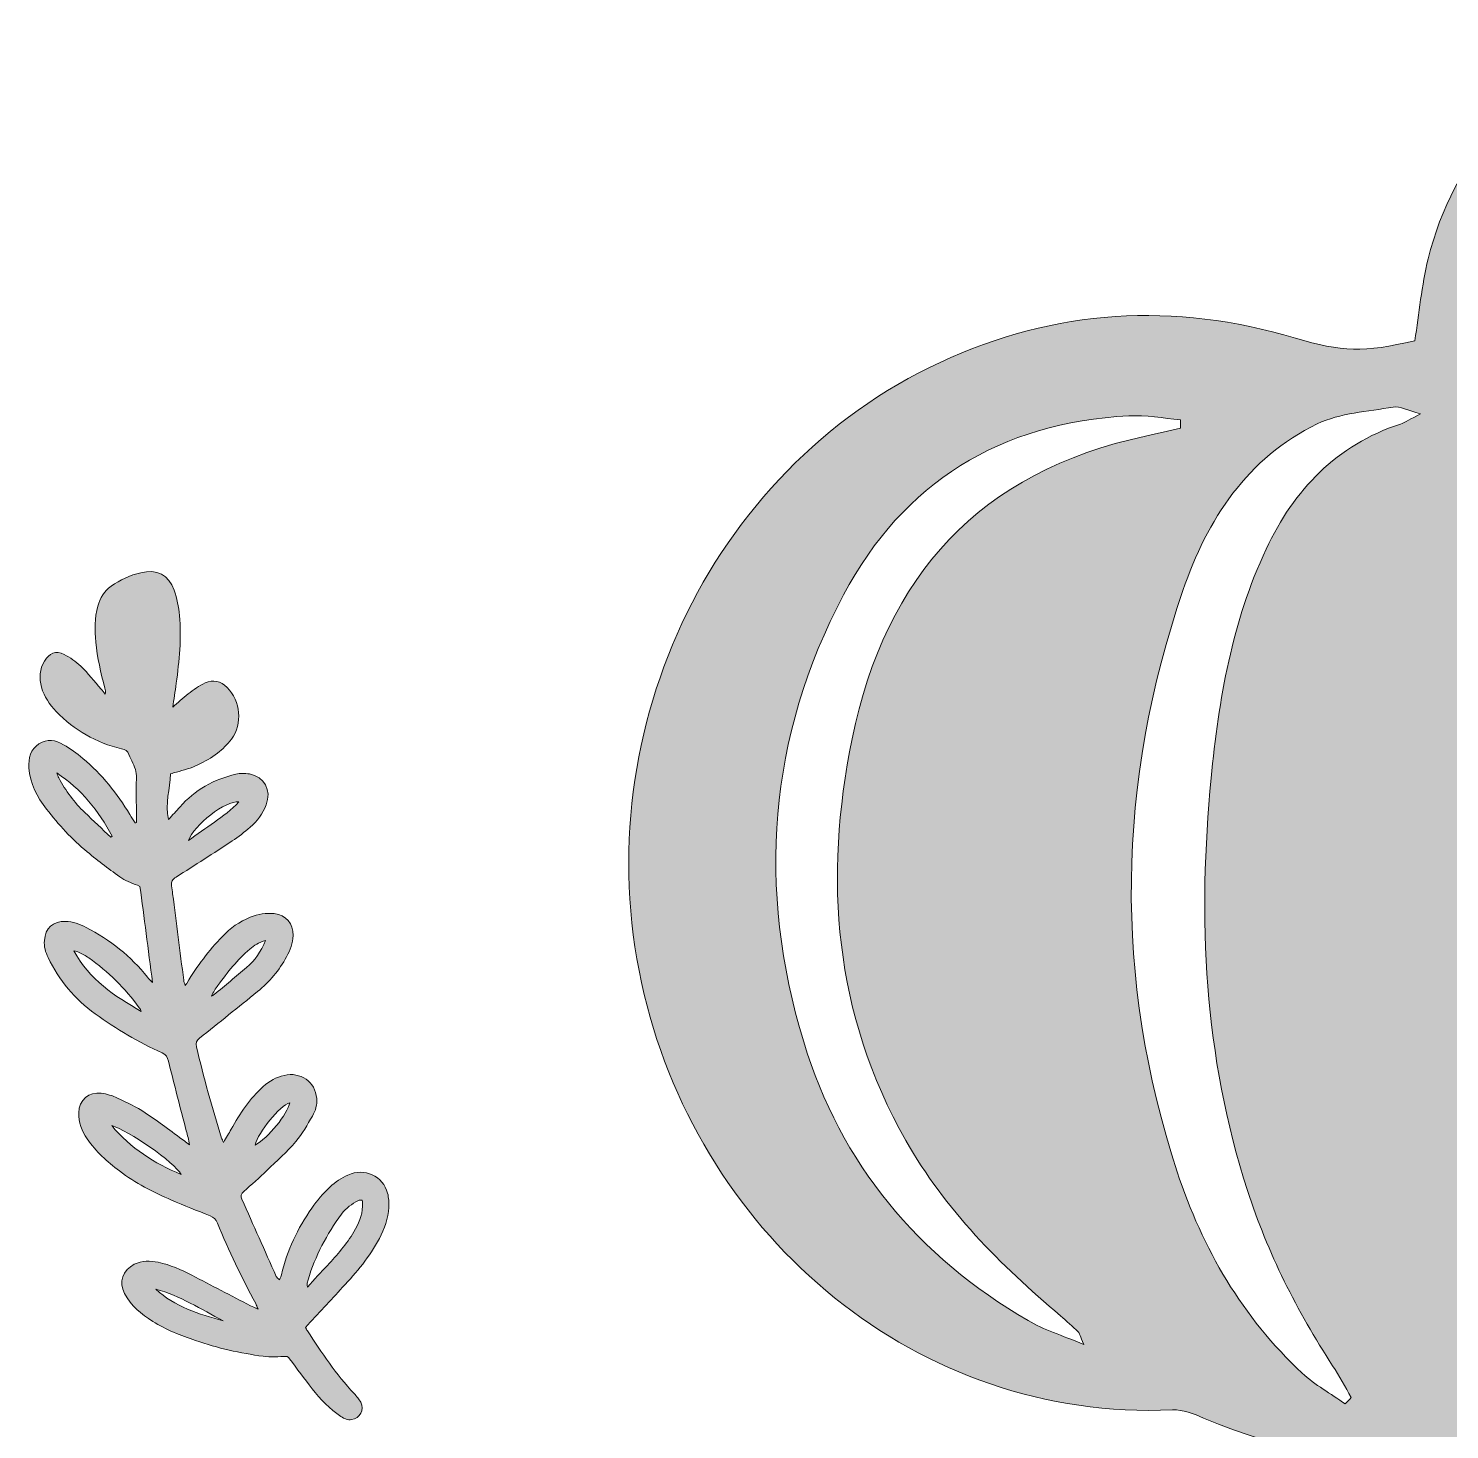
# Model space of a CAD drawing. Header units: inches. Extents: x 187 to 893, y -939 to -140.
# Drawn here: x 257.1 to 543.8, y -423.1 to -140.4 of the extents above; entities that cross this region are included whole.
import ezdxf

# ---------------------------------------------------------------- set-up
doc = ezdxf.new("R2010")
doc.units = ezdxf.units.IN
doc.header["$MEASUREMENT"] = 0
doc.layers.add('Layer 1', color=7, linetype='Continuous')

# ---------------------------------------------------------------- blocks, each defined once
blk = doc.blocks.new('block 6')
at = {"layer": 'Layer 1', "true_color": 0xffffff}
h = blk.add_hatch(color=7, dxfattribs=at)
h.dxf.hatch_style = 2
edge = h.paths.add_edge_path()
edge.add_spline(control_points=[(536.79, -203.41), (537.66, -197.9), (538.15, -192.3), (539.47, -186.91), (544.59, -166.1), (558.4, -152.37), (576.59, -142.42), (580.27, -140.41), (583.22, -141.59), (584.77, -145.52), (586.89, -150.86), (588.85, -156.28), (590.69, -161.73), (592.17, -166.1), (590.86, -168.63), (586.32, -170.27), (578.47, -173.11), (571.12, -176.75), (565.27, -182.9), (559.67, -188.79), (556.12, -195.7), (554.37, -203.94), (562.56, -204.87), (569.75, -206.33), (577.82, -204.03), (625.55, -190.41), (675.19, -214.05), (697.93, -260.54), (723.31, -312.42), (705.32, -376.28), (656.84, -406.07), (638.69, -417.23), (618.86, -421.88), (597.61, -420.76), (595.35, -420.64), (592.9, -421.07), (590.79, -421.89), (558.41, -434.38), (526.23, -434.08), (494.17, -420.75), (492.18, -419.92), (489.96, -419), (487.88, -419.09), (436.36, -421.38), (393.09, -384.38), (381.3, -335.31), (368.97, -283.98), (394.02, -229.62), (441.02, -207.77), (464.2, -197), (488.19, -195.55), (512.68, -202.88), (522.12, -205.7), (526.41, -205.83), (536.79, -203.41)], knot_values=[0, 0, 0, 0, 1, 1, 1, 2, 2, 2, 3, 3, 3, 4, 4, 4, 5, 5, 5, 6, 6, 6, 7, 7, 7, 8, 8, 8, 9, 9, 9, 10, 10, 10, 11, 11, 11, 12, 12, 12, 13, 13, 13, 14, 14, 14, 15, 15, 15, 16, 16, 16, 17, 17, 17, 18, 18, 18, 18], degree=3, periodic=1)
edge = h.paths.add_edge_path()
edge.add_spline(control_points=[(563.58, -416.65), (563.91, -417.04), (564.24, -417.44), (564.57, -417.83), (567.02, -416.26), (569.69, -414.97), (571.86, -413.09), (585.78, -401.01), (594.17, -385.4), (599.81, -368.18), (609.31, -339.16), (609.6, -309.56), (604.68, -279.76), (602.16, -264.51), (597.8, -249.82), (588.99, -236.86), (582.77, -227.72), (574.93, -220.5), (563.94, -217.56), (559.61, -216.41), (555.17, -215.83), (549.84, -218.51), (552.68, -219.69), (554.5, -220.47), (556.34, -221.21), (571.47, -227.27), (579.35, -239.54), (584.35, -254.15), (591.03, -273.65), (592.72, -293.91), (593.05, -314.35), (593.62, -349.59), (586.21, -382.63), (566.15, -412.19), (565.18, -413.61), (564.43, -415.16), (563.58, -416.65)], knot_values=[0, 0, 0, 0, 1, 1, 1, 2, 2, 2, 3, 3, 3, 4, 4, 4, 5, 5, 5, 6, 6, 6, 7, 7, 7, 8, 8, 8, 9, 9, 9, 10, 10, 10, 11, 11, 11, 12, 12, 12, 12], degree=3, periodic=1)
edge = h.paths.add_edge_path()
edge.add_spline(control_points=[(522.72, -417.9), (523.14, -417.46), (523.55, -417.02), (523.97, -416.58), (522.71, -414.45), (521.54, -412.27), (520.2, -410.19), (513.02, -399.12), (507.09, -387.46), (503.02, -374.87), (494.21, -347.69), (492.97, -319.85), (495.69, -291.67), (497.22, -275.75), (499.9, -260.07), (506.79, -245.43), (512.44, -233.44), (520.96, -224.48), (533.86, -220.22), (534.89, -219.88), (535.82, -219.24), (537.94, -218.16), (535.32, -217.48), (533.78, -216.58), (532.43, -216.81), (527.26, -217.68), (521.71, -217.99), (517.11, -220.19), (502.94, -227.01), (494.9, -239.51), (490.01, -253.77), (476.68, -292.67), (475.94, -331.9), (488.85, -371.1), (493.95, -386.58), (501.98, -400.46), (514.06, -411.67), (516.65, -414.07), (519.82, -415.84), (522.72, -417.9)], knot_values=[0, 0, 0, 0, 1, 1, 1, 2, 2, 2, 3, 3, 3, 4, 4, 4, 5, 5, 5, 6, 6, 6, 7, 7, 7, 8, 8, 8, 9, 9, 9, 10, 10, 10, 11, 11, 11, 12, 12, 12, 13, 13, 13, 13], degree=3, periodic=1)
edge = h.paths.add_edge_path()
edge.add_spline(control_points=[(598.26, -219.81), (598.26, -220.24), (598.25, -220.67), (598.24, -221.1), (599.94, -221.49), (601.62, -221.94), (603.32, -222.28), (627.32, -227.19), (646.95, -238.57), (657.02, -261.81), (669.93, -291.58), (671.35, -322.06), (659.35, -352.65), (651.8, -371.91), (638.34, -386.6), (622.81, -399.68), (621.12, -401.11), (619.58, -402.72), (617.98, -404.24), (618.23, -404.64), (618.48, -405.04), (618.73, -405.44), (621.66, -404.24), (624.74, -403.31), (627.5, -401.81), (644.14, -392.76), (657.36, -379.98), (666.14, -363.28), (684.89, -327.63), (683.91, -291.37), (666.59, -255.69), (656.56, -235.04), (639.08, -223), (616.3, -219.18), (610.29, -218.17), (604.16, -217.8), (598.26, -219.81)], knot_values=[0, 0, 0, 0, 1, 1, 1, 2, 2, 2, 3, 3, 3, 4, 4, 4, 5, 5, 5, 6, 6, 6, 7, 7, 7, 8, 8, 8, 9, 9, 9, 10, 10, 10, 11, 11, 11, 12, 12, 12, 12], degree=3, periodic=1)
edge = h.paths.add_edge_path()
edge.add_spline(control_points=[(489.53, -221.03), (489.52, -220.47), (489.51, -219.91), (489.5, -219.35), (486.02, -219.06), (482.53, -218.39), (479.07, -218.57), (453.21, -219.88), (433.56, -231.97), (421.53, -254.67), (406.31, -283.37), (404.06, -313.88), (413.48, -344.86), (420.96, -369.48), (436.52, -388.14), (458.76, -401.09), (461.92, -402.94), (465.53, -404.03), (469.99, -405.92), (469.22, -404.13), (469.15, -403.64), (468.87, -403.37), (467.71, -402.25), (466.51, -401.15), (465.27, -400.1), (453.16, -389.83), (441.99, -378.73), (434.09, -364.76), (419.63, -339.19), (417.47, -311.99), (423.26, -283.7), (430, -250.73), (449.06, -229.78), (482.43, -222.68), (484.81, -222.17), (487.16, -221.58), (489.53, -221.03)], knot_values=[0, 0, 0, 0, 1, 1, 1, 2, 2, 2, 3, 3, 3, 4, 4, 4, 5, 5, 5, 6, 6, 6, 7, 7, 7, 8, 8, 8, 9, 9, 9, 10, 10, 10, 11, 11, 11, 12, 12, 12, 12], degree=3, periodic=1)
at = {"layer": 'Layer 1', "lineweight": 0}
for points, knots in [([(536.79, -203.41), (537.66, -197.9), (538.15, -192.3), (539.47, -186.91), (544.59, -166.1), (558.4, -152.37), (576.59, -142.42), (580.27, -140.41), (583.22, -141.59), (584.77, -145.52), (586.89, -150.86), (588.85, -156.28), (590.69, -161.73), (592.17, -166.1), (590.86, -168.63), (586.32, -170.27), (578.47, -173.11), (571.12, -176.75), (565.27, -182.9), (559.67, -188.79), (556.12, -195.7), (554.37, -203.94), (562.56, -204.87), (569.75, -206.33), (577.82, -204.03), (625.55, -190.41), (675.19, -214.05), (697.93, -260.54), (723.31, -312.42), (705.32, -376.28), (656.84, -406.07), (638.69, -417.23), (618.86, -421.88), (597.61, -420.76), (595.35, -420.64), (592.9, -421.07), (590.79, -421.89), (558.41, -434.38), (526.23, -434.08), (494.17, -420.75), (492.18, -419.92), (489.96, -419), (487.88, -419.09), (436.36, -421.38), (393.09, -384.38), (381.3, -335.31), (368.97, -283.98), (394.02, -229.62), (441.02, -207.77), (464.2, -197), (488.19, -195.55), (512.68, -202.88), (522.12, -205.7), (526.41, -205.83), (536.79, -203.41)], [0, 0, 0, 0, 1, 1, 1, 2, 2, 2, 3, 3, 3, 4, 4, 4, 5, 5, 5, 6, 6, 6, 7, 7, 7, 8, 8, 8, 9, 9, 9, 10, 10, 10, 11, 11, 11, 12, 12, 12, 13, 13, 13, 14, 14, 14, 15, 15, 15, 16, 16, 16, 17, 17, 17, 18, 18, 18, 18]), ([(522.72, -417.9), (523.14, -417.46), (523.55, -417.02), (523.97, -416.58), (522.71, -414.45), (521.54, -412.27), (520.2, -410.19), (513.02, -399.12), (507.09, -387.46), (503.02, -374.87), (494.21, -347.69), (492.97, -319.85), (495.69, -291.67), (497.22, -275.75), (499.9, -260.07), (506.79, -245.43), (512.44, -233.44), (520.96, -224.48), (533.86, -220.22), (534.89, -219.88), (535.82, -219.24), (537.94, -218.16), (535.32, -217.48), (533.78, -216.58), (532.43, -216.81), (527.26, -217.68), (521.71, -217.99), (517.11, -220.19), (502.94, -227.01), (494.9, -239.51), (490.01, -253.77), (476.68, -292.67), (475.94, -331.9), (488.85, -371.1), (493.95, -386.58), (501.98, -400.46), (514.06, -411.67), (516.65, -414.07), (519.82, -415.84), (522.72, -417.9)], [0, 0, 0, 0, 1, 1, 1, 2, 2, 2, 3, 3, 3, 4, 4, 4, 5, 5, 5, 6, 6, 6, 7, 7, 7, 8, 8, 8, 9, 9, 9, 10, 10, 10, 11, 11, 11, 12, 12, 12, 13, 13, 13, 13]), ([(489.53, -221.03), (489.52, -220.47), (489.51, -219.91), (489.5, -219.35), (486.02, -219.06), (482.53, -218.39), (479.07, -218.57), (453.21, -219.88), (433.56, -231.97), (421.53, -254.67), (406.31, -283.37), (404.06, -313.88), (413.48, -344.86), (420.96, -369.48), (436.52, -388.14), (458.76, -401.09), (461.92, -402.94), (465.53, -404.03), (469.99, -405.92), (469.22, -404.13), (469.15, -403.64), (468.87, -403.37), (467.71, -402.25), (466.51, -401.15), (465.27, -400.1), (453.16, -389.83), (441.99, -378.73), (434.09, -364.76), (419.63, -339.19), (417.47, -311.99), (423.26, -283.7), (430, -250.73), (449.06, -229.78), (482.43, -222.68), (484.81, -222.17), (487.16, -221.58), (489.53, -221.03)], [0, 0, 0, 0, 1, 1, 1, 2, 2, 2, 3, 3, 3, 4, 4, 4, 5, 5, 5, 6, 6, 6, 7, 7, 7, 8, 8, 8, 9, 9, 9, 10, 10, 10, 11, 11, 11, 12, 12, 12, 12])]:
    blk.add_open_spline(points, degree=3, knots=knots, dxfattribs=at)
blk = doc.blocks.new('block 7')
at = {"layer": 'Layer 1', "true_color": 0xffffff}
h = blk.add_hatch(color=7, dxfattribs=at)
h.dxf.hatch_style = 2
edge = h.paths.add_edge_path()
edge.add_spline(control_points=[(289.28, -274.66), (290.37, -273.85), (291.49, -273.02), (292.72, -272.45), (294.32, -271.71), (295.85, -272.06), (297.13, -273.34), (299.87, -276.1), (300.32, -280.67), (298.01, -283.8), (297.23, -284.86), (296.24, -285.8), (295.2, -286.61), (292.75, -288.51), (289.92, -289.7), (286.91, -290.44), (286.52, -290.54), (286.14, -290.67), (285.74, -290.78), (285.64, -293.84), (284.58, -296.76), (285.32, -299.98), (286.15, -299.09), (286.91, -298.31), (287.61, -297.49), (290.63, -294), (294.47, -291.9), (298.91, -290.86), (299.78, -290.65), (300.75, -290.65), (301.64, -290.8), (304.68, -291.32), (306.15, -294.13), (305.03, -297.03), (304.33, -298.83), (303.23, -300.33), (301.78, -301.56), (300.63, -302.54), (299.45, -303.5), (298.19, -304.33), (294.44, -306.8), (290.66, -309.21), (286.86, -311.6), (286.14, -312.05), (285.78, -312.52), (285.94, -313.37), (286.05, -313.91), (286.09, -314.46), (286.16, -315), (286.91, -320.81), (287.65, -326.63), (288.4, -332.44), (288.43, -332.72), (288.57, -332.99), (288.71, -333.45), (288.9, -333.18), (288.99, -333.08), (289.06, -332.96), (291.06, -329.55), (293.5, -326.46), (296.19, -323.58), (297.78, -321.89), (299.65, -320.58), (301.82, -319.73), (303.37, -319.12), (304.98, -318.78), (306.66, -318.98), (309.02, -319.27), (310.52, -321.01), (310.47, -323.4), (310.43, -324.95), (309.89, -326.35), (309.16, -327.69), (307.67, -330.42), (305.7, -332.76), (303.28, -334.71), (299.4, -337.85), (295.52, -340.99), (291.61, -344.1), (290.99, -344.6), (290.82, -345.05), (291, -345.85), (292.38, -352.07), (294.15, -358.18), (296.03, -364.25), (296.11, -364.49), (296.24, -364.72), (296.44, -365.15), (297.02, -364.14), (297.49, -363.32), (297.95, -362.49), (299.71, -359.31), (301.73, -356.32), (304.45, -353.86), (305.67, -352.76), (307.06, -352), (308.64, -351.62), (311.94, -350.82), (314.98, -352.95), (315.23, -356.25), (315.33, -357.51), (315.01, -358.74), (314.38, -359.81), (313.34, -361.58), (312.34, -363.42), (311.01, -364.97), (309.22, -367.04), (307.16, -368.88), (305.18, -370.78), (303.66, -372.24), (302.09, -373.65), (300.51, -375.04), (299.98, -375.51), (299.85, -375.96), (300.13, -376.61), (302.45, -381.79), (304.74, -386.98), (307.06, -392.16), (307.17, -392.41), (307.45, -392.57), (307.73, -392.86), (307.91, -392.41), (308.05, -392.12), (308.12, -391.82), (309.26, -386.93), (311.4, -382.49), (314.23, -378.39), (315.29, -376.86), (316.54, -375.41), (317.9, -374.14), (318.95, -373.15), (320.23, -372.33), (321.54, -371.72), (324.85, -370.18), (328.62, -371.95), (329.53, -375.4), (329.77, -376.31), (329.81, -377.31), (329.77, -378.25), (329.67, -380.49), (328.91, -382.54), (327.88, -384.51), (325.94, -388.2), (323.28, -391.34), (320.46, -394.36), (317.96, -397.04), (315.48, -399.73), (312.95, -402.45), (313.08, -402.69), (313.2, -402.93), (313.35, -403.16), (316.22, -407.58), (319.17, -411.94), (322.78, -415.82), (323.27, -416.35), (323.75, -416.93), (324.1, -417.56), (324.93, -419.06), (323.98, -420.82), (322.28, -421.07), (321.46, -421.18), (320.79, -420.88), (320.11, -420.43), (317.84, -418.89), (315.95, -416.98), (314.3, -414.82), (312.77, -412.82), (311.27, -410.8), (309.74, -408.8), (309.55, -408.55), (309.31, -408.34), (309.3, -408.32), (307.51, -408.32), (305.93, -408.5), (304.42, -408.29), (299.79, -407.64), (295.23, -406.63), (290.79, -405.12), (287.8, -404.09), (284.85, -402.95), (282.16, -401.25), (279.86, -399.8), (277.76, -398.09), (276.46, -395.62), (275.25, -393.31), (276.09, -390.87), (278.43, -389.72), (279.99, -388.96), (281.62, -388.99), (283.26, -389.33), (285.66, -389.83), (287.88, -390.82), (290.04, -391.94), (293.98, -393.98), (297.92, -396.04), (301.86, -398.08), (302.28, -398.3), (302.72, -398.48), (303.4, -398.8), (303.16, -398.22), (303.07, -397.93), (302.93, -397.66), (300.1, -392.36), (297.43, -386.99), (295.2, -381.41), (294.91, -380.68), (294.44, -380.23), (293.7, -379.94), (291.1, -378.92), (288.51, -377.87), (285.94, -376.77), (282.23, -375.18), (278.65, -373.33), (275.41, -370.9), (272.94, -369.04), (270.69, -366.96), (268.92, -364.41), (267.83, -362.83), (267.14, -361.11), (267.2, -359.15), (267.28, -356.62), (269.28, -354.84), (271.77, -355.22), (272.89, -355.38), (274.03, -355.7), (275.05, -356.18), (276.95, -357.07), (278.87, -357.99), (280.61, -359.15), (283.32, -360.94), (285.9, -362.93), (288.53, -364.84), (288.87, -365.09), (289.2, -365.35), (289.54, -365.61), (289.42, -364.57), (289.14, -363.71), (288.91, -362.83), (287.7, -358.14), (286.5, -353.43), (285.3, -348.73), (285.11, -348), (284.86, -347.43), (284.06, -347.09), (279.25, -345), (274.81, -342.24), (270.56, -339.2), (266.42, -336.24), (263.25, -332.43), (261.03, -327.84), (260.5, -326.75), (260.19, -325.62), (260.28, -324.39), (260.44, -321.93), (262.05, -320.47), (264.53, -320.55), (266.04, -320.6), (267.4, -321.1), (268.71, -321.78), (273.55, -324.27), (277.71, -327.57), (281.11, -331.83), (281.35, -332.13), (281.63, -332.39), (282.12, -332.9), (281.22, -326.11), (280.38, -319.68), (279.56, -313.48), (278.22, -312.9), (276.95, -312.57), (275.93, -311.86), (273.53, -310.19), (271.2, -308.39), (268.93, -306.54), (265.84, -304), (263.15, -301.05), (260.71, -297.89), (258.8, -295.42), (257.34, -292.75), (257.17, -289.55), (257.06, -287.62), (257.46, -285.86), (259.19, -284.73), (260.84, -283.66), (262.56, -283.97), (264.14, -284.9), (265.51, -285.71), (266.84, -286.63), (268.05, -287.66), (271.84, -290.91), (274.99, -294.7), (277.52, -299.01), (277.86, -299.59), (278.25, -300.13), (278.62, -300.69), (278.71, -300.66), (278.8, -300.64), (278.89, -300.62), (278.89, -300.14), (278.89, -299.66), (278.89, -299.18), (278.85, -297.39), (278.79, -295.6), (278.78, -293.82), (278.76, -292.65), (279, -291.43), (278.76, -290.32), (278.51, -289.13), (277.78, -288.06), (277.34, -286.9), (277.06, -286.17), (276.6, -285.9), (275.85, -285.72), (270.73, -284.51), (266.31, -282.01), (262.66, -278.21), (261.32, -276.81), (260.24, -275.22), (259.71, -273.32), (259.19, -271.47), (259.31, -269.69), (260.31, -268.02), (261.27, -266.41), (262.59, -265.88), (264.27, -266.71), (265.48, -267.31), (266.65, -268.11), (267.61, -269.05), (269.08, -270.49), (270.36, -272.12), (271.71, -273.67), (272, -274.01), (272.28, -274.36), (272.56, -274.7), (272.67, -274.23), (272.6, -273.85), (272.5, -273.48), (271.67, -270.43), (270.95, -267.35), (270.65, -264.19), (270.42, -261.77), (270.39, -259.34), (271.07, -256.97), (271.54, -255.34), (272.31, -253.88), (273.74, -252.92), (275.58, -251.69), (277.54, -250.7), (279.71, -250.2), (283, -249.44), (285.33, -250.57), (286.47, -253.75), (287.05, -255.37), (287.38, -257.11), (287.54, -258.83), (287.97, -263.41), (287.49, -267.98), (286.89, -272.52), (286.67, -274.19), (286.4, -275.86), (286.19, -277.31), (287.19, -276.44), (288.18, -275.48), (289.28, -274.66)], knot_values=[0, 0, 0, 0, 1, 1, 1, 2, 2, 2, 3, 3, 3, 4, 4, 4, 5, 5, 5, 6, 6, 6, 7, 7, 7, 8, 8, 8, 9, 9, 9, 10, 10, 10, 11, 11, 11, 12, 12, 12, 13, 13, 13, 14, 14, 14, 15, 15, 15, 16, 16, 16, 17, 17, 17, 18, 18, 18, 19, 19, 19, 20, 20, 20, 21, 21, 21, 22, 22, 22, 23, 23, 23, 24, 24, 24, 25, 25, 25, 26, 26, 26, 27, 27, 27, 28, 28, 28, 29, 29, 29, 30, 30, 30, 31, 31, 31, 32, 32, 32, 33, 33, 33, 34, 34, 34, 35, 35, 35, 36, 36, 36, 37, 37, 37, 38, 38, 38, 39, 39, 39, 40, 40, 40, 41, 41, 41, 42, 42, 42, 43, 43, 43, 44, 44, 44, 45, 45, 45, 46, 46, 46, 47, 47, 47, 48, 48, 48, 49, 49, 49, 50, 50, 50, 51, 51, 51, 52, 52, 52, 53, 53, 53, 54, 54, 54, 55, 55, 55, 56, 56, 56, 57, 57, 57, 58, 58, 58, 59, 59, 59, 60, 60, 60, 61, 61, 61, 62, 62, 62, 63, 63, 63, 64, 64, 64, 65, 65, 65, 66, 66, 66, 67, 67, 67, 68, 68, 68, 69, 69, 69, 70, 70, 70, 71, 71, 71, 72, 72, 72, 73, 73, 73, 74, 74, 74, 75, 75, 75, 76, 76, 76, 77, 77, 77, 78, 78, 78, 79, 79, 79, 80, 80, 80, 81, 81, 81, 82, 82, 82, 83, 83, 83, 84, 84, 84, 85, 85, 85, 86, 86, 86, 87, 87, 87, 88, 88, 88, 89, 89, 89, 90, 90, 90, 91, 91, 91, 92, 92, 92, 93, 93, 93, 94, 94, 94, 95, 95, 95, 96, 96, 96, 97, 97, 97, 98, 98, 98, 99, 99, 99, 100, 100, 100, 101, 101, 101, 102, 102, 102, 103, 103, 103, 104, 104, 104, 105, 105, 105, 106, 106, 106, 107, 107, 107, 108, 108, 108, 109, 109, 109, 110, 110, 110, 111, 111, 111, 112, 112, 112, 113, 113, 113, 114, 114, 114, 115, 115, 115, 116, 116, 116, 117, 117, 117, 118, 118, 118, 119, 119, 119, 120, 120, 120, 121, 121, 121, 121], degree=3, periodic=1)
edge = h.paths.add_edge_path()
edge.add_spline(control_points=[(317.38, -389.95), (319.34, -387.83), (321.27, -385.68), (322.71, -383.16), (323.63, -381.56), (324.42, -379.91), (324.49, -378.02), (324.5, -377.63), (324.45, -377.24), (324.42, -376.78), (324.05, -376.8), (323.8, -376.75), (323.63, -376.85), (322.33, -377.56), (321.11, -378.37), (320.22, -379.58), (317.26, -383.64), (314.93, -388.03), (313.49, -392.86), (313.4, -393.17), (313.34, -393.49), (313.28, -393.8), (313.26, -393.88), (313.3, -393.97), (313.34, -394.33), (314.79, -392.76), (316.08, -391.35), (317.38, -389.95)], knot_values=[0, 0, 0, 0, 1, 1, 1, 2, 2, 2, 3, 3, 3, 4, 4, 4, 5, 5, 5, 6, 6, 6, 7, 7, 7, 8, 8, 8, 9, 9, 9, 9], degree=3, periodic=1)
edge = h.paths.add_edge_path()
edge.add_spline(control_points=[(279.83, -338.72), (279.7, -338.47), (279.6, -338.19), (279.43, -337.97), (276.58, -334.05), (273.19, -330.68), (269.22, -327.91), (268.59, -327.47), (267.88, -327.13), (267.19, -326.77), (266.97, -326.65), (266.7, -326.62), (266.21, -326.46), (269.36, -332.32), (274.45, -335.63), (279.83, -338.72)], knot_values=[0, 0, 0, 0, 1, 1, 1, 2, 2, 2, 3, 3, 3, 4, 4, 4, 5, 5, 5, 5], degree=3, periodic=1)
edge = h.paths.add_edge_path()
edge.add_spline(control_points=[(262.78, -290.6), (262.91, -290.94), (263.01, -291.3), (263.18, -291.62), (264.58, -294.21), (266.29, -296.56), (268.44, -298.59), (270.19, -300.25), (271.93, -301.92), (273.68, -303.58), (273.76, -303.5), (273.85, -303.42), (273.93, -303.33), (271.24, -298.25), (267.75, -293.83), (262.78, -290.6)], knot_values=[0, 0, 0, 0, 1, 1, 1, 2, 2, 2, 3, 3, 3, 4, 4, 4, 5, 5, 5, 5], degree=3, periodic=1)
edge = h.paths.add_edge_path()
edge.add_spline(control_points=[(287.88, -371.58), (286.53, -369.2), (277.18, -362.6), (273.87, -361.75), (277.68, -366.27), (282.45, -369.4), (287.88, -371.58)], knot_values=[0, 0, 0, 0, 1, 1, 1, 2, 2, 2, 2], degree=3, periodic=1)
edge = h.paths.add_edge_path()
edge.add_spline(control_points=[(301.72, -326.15), (299.21, -328.25), (297.25, -330.85), (295.3, -333.45), (294.81, -334.11), (294.36, -334.78), (294, -335.61), (294.19, -335.51), (294.4, -335.44), (294.56, -335.3), (296.74, -333.49), (298.93, -331.67), (301.09, -329.84), (302.76, -328.42), (303.94, -326.65), (304.92, -324.41), (303.5, -324.75), (302.6, -325.42), (301.72, -326.15)], knot_values=[0, 0, 0, 0, 1, 1, 1, 2, 2, 2, 3, 3, 3, 4, 4, 4, 5, 5, 5, 6, 6, 6, 6], degree=3, periodic=1)
edge = h.paths.add_edge_path()
edge.add_spline(control_points=[(299.52, -296.45), (296.92, -296.04), (290.37, -301.24), (289.36, -304.22), (292.81, -301.65), (296.49, -299.57), (299.52, -296.45)], knot_values=[0, 0, 0, 0, 1, 1, 1, 2, 2, 2, 2], degree=3, periodic=1)
edge = h.paths.add_edge_path()
edge.add_spline(control_points=[(296.34, -401.12), (291.91, -398.78), (287.66, -396.06), (282.74, -394.76), (286.63, -398.26), (291.44, -399.79), (296.34, -401.12)], knot_values=[0, 0, 0, 0, 1, 1, 1, 2, 2, 2, 2], degree=3, periodic=1)
edge = h.paths.add_edge_path()
edge.add_spline(control_points=[(309.8, -357.12), (307.72, -357.77), (303.43, -363.02), (302.79, -365.68), (305.41, -364.26), (309.38, -359.42), (309.8, -357.12)], knot_values=[0, 0, 0, 0, 1, 1, 1, 2, 2, 2, 2], degree=3, periodic=1)
at = {"layer": 'Layer 1', "lineweight": 0}
for points, knots in [([(289.28, -274.66), (290.37, -273.85), (291.49, -273.02), (292.72, -272.45), (294.32, -271.71), (295.85, -272.06), (297.13, -273.34), (299.87, -276.1), (300.32, -280.67), (298.01, -283.8), (297.23, -284.86), (296.24, -285.8), (295.2, -286.61), (292.75, -288.51), (289.92, -289.7), (286.91, -290.44), (286.52, -290.54), (286.14, -290.67), (285.74, -290.78), (285.64, -293.84), (284.58, -296.76), (285.32, -299.98), (286.15, -299.09), (286.91, -298.31), (287.61, -297.49), (290.63, -294), (294.47, -291.9), (298.91, -290.86), (299.78, -290.65), (300.75, -290.65), (301.64, -290.8), (304.68, -291.32), (306.15, -294.13), (305.03, -297.03), (304.33, -298.83), (303.23, -300.33), (301.78, -301.56), (300.63, -302.54), (299.45, -303.5), (298.19, -304.33), (294.44, -306.8), (290.66, -309.21), (286.86, -311.6), (286.14, -312.05), (285.78, -312.52), (285.94, -313.37), (286.05, -313.91), (286.09, -314.46), (286.16, -315), (286.91, -320.81), (287.65, -326.63), (288.4, -332.44), (288.43, -332.72), (288.57, -332.99), (288.71, -333.45), (288.9, -333.18), (288.99, -333.08), (289.06, -332.96), (291.06, -329.55), (293.5, -326.46), (296.19, -323.58), (297.78, -321.89), (299.65, -320.58), (301.82, -319.73), (303.37, -319.12), (304.98, -318.78), (306.66, -318.98), (309.02, -319.27), (310.52, -321.01), (310.47, -323.4), (310.43, -324.95), (309.89, -326.35), (309.16, -327.69), (307.67, -330.42), (305.7, -332.76), (303.28, -334.71), (299.4, -337.85), (295.52, -340.99), (291.61, -344.1), (290.99, -344.6), (290.82, -345.05), (291, -345.85), (292.38, -352.07), (294.15, -358.18), (296.03, -364.25), (296.11, -364.49), (296.24, -364.72), (296.44, -365.15), (297.02, -364.14), (297.49, -363.32), (297.95, -362.49), (299.71, -359.31), (301.73, -356.32), (304.45, -353.86), (305.67, -352.76), (307.06, -352), (308.64, -351.62), (311.94, -350.82), (314.98, -352.95), (315.23, -356.25), (315.33, -357.51), (315.01, -358.74), (314.38, -359.81), (313.34, -361.58), (312.34, -363.42), (311.01, -364.97), (309.22, -367.04), (307.16, -368.88), (305.18, -370.78), (303.66, -372.24), (302.09, -373.65), (300.51, -375.04), (299.98, -375.51), (299.85, -375.96), (300.13, -376.61), (302.45, -381.79), (304.74, -386.98), (307.06, -392.16), (307.17, -392.41), (307.45, -392.57), (307.73, -392.86), (307.91, -392.41), (308.05, -392.12), (308.12, -391.82), (309.26, -386.93), (311.4, -382.49), (314.23, -378.39), (315.29, -376.86), (316.54, -375.41), (317.9, -374.14), (318.95, -373.15), (320.23, -372.33), (321.54, -371.72), (324.85, -370.18), (328.62, -371.95), (329.53, -375.4), (329.77, -376.31), (329.81, -377.31), (329.77, -378.25), (329.67, -380.49), (328.91, -382.54), (327.88, -384.51), (325.94, -388.2), (323.28, -391.34), (320.46, -394.36), (317.96, -397.04), (315.48, -399.73), (312.95, -402.45), (313.08, -402.69), (313.2, -402.93), (313.35, -403.16), (316.22, -407.58), (319.17, -411.94), (322.78, -415.82), (323.27, -416.35), (323.75, -416.93), (324.1, -417.56), (324.93, -419.06), (323.98, -420.82), (322.28, -421.07), (321.46, -421.18), (320.79, -420.88), (320.11, -420.43), (317.84, -418.89), (315.95, -416.98), (314.3, -414.82), (312.77, -412.82), (311.27, -410.8), (309.74, -408.8), (309.55, -408.55), (309.31, -408.34), (309.3, -408.32), (307.51, -408.32), (305.93, -408.5), (304.42, -408.29), (299.79, -407.64), (295.23, -406.63), (290.79, -405.12), (287.8, -404.09), (284.85, -402.95), (282.16, -401.25), (279.86, -399.8), (277.76, -398.09), (276.46, -395.62), (275.25, -393.31), (276.09, -390.87), (278.43, -389.72), (279.99, -388.96), (281.62, -388.99), (283.26, -389.33), (285.66, -389.83), (287.88, -390.82), (290.04, -391.94), (293.98, -393.98), (297.92, -396.04), (301.86, -398.08), (302.28, -398.3), (302.72, -398.48), (303.4, -398.8), (303.16, -398.22), (303.07, -397.93), (302.93, -397.66), (300.1, -392.36), (297.43, -386.99), (295.2, -381.41), (294.91, -380.68), (294.44, -380.23), (293.7, -379.94), (291.1, -378.92), (288.51, -377.87), (285.94, -376.77), (282.23, -375.18), (278.65, -373.33), (275.41, -370.9), (272.94, -369.04), (270.69, -366.96), (268.92, -364.41), (267.83, -362.83), (267.14, -361.11), (267.2, -359.15), (267.28, -356.62), (269.28, -354.84), (271.77, -355.22), (272.89, -355.38), (274.03, -355.7), (275.05, -356.18), (276.95, -357.07), (278.87, -357.99), (280.61, -359.15), (283.32, -360.94), (285.9, -362.93), (288.53, -364.84), (288.87, -365.09), (289.2, -365.35), (289.54, -365.61), (289.42, -364.57), (289.14, -363.71), (288.91, -362.83), (287.7, -358.14), (286.5, -353.43), (285.3, -348.73), (285.11, -348), (284.86, -347.43), (284.06, -347.09), (279.25, -345), (274.81, -342.24), (270.56, -339.2), (266.42, -336.24), (263.25, -332.43), (261.03, -327.84), (260.5, -326.75), (260.19, -325.62), (260.28, -324.39), (260.44, -321.93), (262.05, -320.47), (264.53, -320.55), (266.04, -320.6), (267.4, -321.1), (268.71, -321.78), (273.55, -324.27), (277.71, -327.57), (281.11, -331.83), (281.35, -332.13), (281.63, -332.39), (282.12, -332.9), (281.22, -326.11), (280.38, -319.68), (279.56, -313.48), (278.22, -312.9), (276.95, -312.57), (275.93, -311.86), (273.53, -310.19), (271.2, -308.39), (268.93, -306.54), (265.84, -304), (263.15, -301.05), (260.71, -297.89), (258.8, -295.42), (257.34, -292.75), (257.17, -289.55), (257.06, -287.62), (257.46, -285.86), (259.19, -284.73), (260.84, -283.66), (262.56, -283.97), (264.14, -284.9), (265.51, -285.71), (266.84, -286.63), (268.05, -287.66), (271.84, -290.91), (274.99, -294.7), (277.52, -299.01), (277.86, -299.59), (278.25, -300.13), (278.62, -300.69), (278.71, -300.66), (278.8, -300.64), (278.89, -300.62), (278.89, -300.14), (278.89, -299.66), (278.89, -299.18), (278.85, -297.39), (278.79, -295.6), (278.78, -293.82), (278.76, -292.65), (279, -291.43), (278.76, -290.32), (278.51, -289.13), (277.78, -288.06), (277.34, -286.9), (277.06, -286.17), (276.6, -285.9), (275.85, -285.72), (270.73, -284.51), (266.31, -282.01), (262.66, -278.21), (261.32, -276.81), (260.24, -275.22), (259.71, -273.32), (259.19, -271.47), (259.31, -269.69), (260.31, -268.02), (261.27, -266.41), (262.59, -265.88), (264.27, -266.71), (265.48, -267.31), (266.65, -268.11), (267.61, -269.05), (269.08, -270.49), (270.36, -272.12), (271.71, -273.67), (272, -274.01), (272.28, -274.36), (272.56, -274.7), (272.67, -274.23), (272.6, -273.85), (272.5, -273.48), (271.67, -270.43), (270.95, -267.35), (270.65, -264.19), (270.42, -261.77), (270.39, -259.34), (271.07, -256.97), (271.54, -255.34), (272.31, -253.88), (273.74, -252.92), (275.58, -251.69), (277.54, -250.7), (279.71, -250.2), (283, -249.44), (285.33, -250.57), (286.47, -253.75), (287.05, -255.37), (287.38, -257.11), (287.54, -258.83), (287.97, -263.41), (287.49, -267.98), (286.89, -272.52), (286.67, -274.19), (286.4, -275.86), (286.19, -277.31), (287.19, -276.44), (288.18, -275.48), (289.28, -274.66)], [0, 0, 0, 0, 1, 1, 1, 2, 2, 2, 3, 3, 3, 4, 4, 4, 5, 5, 5, 6, 6, 6, 7, 7, 7, 8, 8, 8, 9, 9, 9, 10, 10, 10, 11, 11, 11, 12, 12, 12, 13, 13, 13, 14, 14, 14, 15, 15, 15, 16, 16, 16, 17, 17, 17, 18, 18, 18, 19, 19, 19, 20, 20, 20, 21, 21, 21, 22, 22, 22, 23, 23, 23, 24, 24, 24, 25, 25, 25, 26, 26, 26, 27, 27, 27, 28, 28, 28, 29, 29, 29, 30, 30, 30, 31, 31, 31, 32, 32, 32, 33, 33, 33, 34, 34, 34, 35, 35, 35, 36, 36, 36, 37, 37, 37, 38, 38, 38, 39, 39, 39, 40, 40, 40, 41, 41, 41, 42, 42, 42, 43, 43, 43, 44, 44, 44, 45, 45, 45, 46, 46, 46, 47, 47, 47, 48, 48, 48, 49, 49, 49, 50, 50, 50, 51, 51, 51, 52, 52, 52, 53, 53, 53, 54, 54, 54, 55, 55, 55, 56, 56, 56, 57, 57, 57, 58, 58, 58, 59, 59, 59, 60, 60, 60, 61, 61, 61, 62, 62, 62, 63, 63, 63, 64, 64, 64, 65, 65, 65, 66, 66, 66, 67, 67, 67, 68, 68, 68, 69, 69, 69, 70, 70, 70, 71, 71, 71, 72, 72, 72, 73, 73, 73, 74, 74, 74, 75, 75, 75, 76, 76, 76, 77, 77, 77, 78, 78, 78, 79, 79, 79, 80, 80, 80, 81, 81, 81, 82, 82, 82, 83, 83, 83, 84, 84, 84, 85, 85, 85, 86, 86, 86, 87, 87, 87, 88, 88, 88, 89, 89, 89, 90, 90, 90, 91, 91, 91, 92, 92, 92, 93, 93, 93, 94, 94, 94, 95, 95, 95, 96, 96, 96, 97, 97, 97, 98, 98, 98, 99, 99, 99, 100, 100, 100, 101, 101, 101, 102, 102, 102, 103, 103, 103, 104, 104, 104, 105, 105, 105, 106, 106, 106, 107, 107, 107, 108, 108, 108, 109, 109, 109, 110, 110, 110, 111, 111, 111, 112, 112, 112, 113, 113, 113, 114, 114, 114, 115, 115, 115, 116, 116, 116, 117, 117, 117, 118, 118, 118, 119, 119, 119, 120, 120, 120, 121, 121, 121, 121]), ([(262.78, -290.6), (262.91, -290.94), (263.01, -291.3), (263.18, -291.62), (264.58, -294.21), (266.29, -296.56), (268.44, -298.59), (270.19, -300.25), (271.93, -301.92), (273.68, -303.58), (273.76, -303.5), (273.85, -303.42), (273.93, -303.33), (271.24, -298.25), (267.75, -293.83), (262.78, -290.6)], [0, 0, 0, 0, 1, 1, 1, 2, 2, 2, 3, 3, 3, 4, 4, 4, 5, 5, 5, 5]), ([(299.52, -296.45), (296.92, -296.04), (290.37, -301.24), (289.36, -304.22), (292.81, -301.65), (296.49, -299.57), (299.52, -296.45)], [0, 0, 0, 0, 1, 1, 1, 2, 2, 2, 2]), ([(279.83, -338.72), (279.7, -338.47), (279.6, -338.19), (279.43, -337.97), (276.58, -334.05), (273.19, -330.68), (269.22, -327.91), (268.59, -327.47), (267.88, -327.13), (267.19, -326.77), (266.97, -326.65), (266.7, -326.62), (266.21, -326.46), (269.36, -332.32), (274.45, -335.63), (279.83, -338.72)], [0, 0, 0, 0, 1, 1, 1, 2, 2, 2, 3, 3, 3, 4, 4, 4, 5, 5, 5, 5]), ([(301.72, -326.15), (299.21, -328.25), (297.25, -330.85), (295.3, -333.45), (294.81, -334.11), (294.36, -334.78), (294, -335.61), (294.19, -335.51), (294.4, -335.44), (294.56, -335.3), (296.74, -333.49), (298.93, -331.67), (301.09, -329.84), (302.76, -328.42), (303.94, -326.65), (304.92, -324.41), (303.5, -324.75), (302.6, -325.42), (301.72, -326.15)], [0, 0, 0, 0, 1, 1, 1, 2, 2, 2, 3, 3, 3, 4, 4, 4, 5, 5, 5, 6, 6, 6, 6]), ([(309.8, -357.12), (307.72, -357.77), (303.43, -363.02), (302.79, -365.68), (305.41, -364.26), (309.38, -359.42), (309.8, -357.12)], [0, 0, 0, 0, 1, 1, 1, 2, 2, 2, 2]), ([(287.88, -371.58), (286.53, -369.2), (277.18, -362.6), (273.87, -361.75), (277.68, -366.27), (282.45, -369.4), (287.88, -371.58)], [0, 0, 0, 0, 1, 1, 1, 2, 2, 2, 2]), ([(317.38, -389.95), (319.34, -387.83), (321.27, -385.68), (322.71, -383.16), (323.63, -381.56), (324.42, -379.91), (324.49, -378.02), (324.5, -377.63), (324.45, -377.24), (324.42, -376.78), (324.05, -376.8), (323.8, -376.75), (323.63, -376.85), (322.33, -377.56), (321.11, -378.37), (320.22, -379.58), (317.26, -383.64), (314.93, -388.03), (313.49, -392.86), (313.4, -393.17), (313.34, -393.49), (313.28, -393.8), (313.26, -393.88), (313.3, -393.97), (313.34, -394.33), (314.79, -392.76), (316.08, -391.35), (317.38, -389.95)], [0, 0, 0, 0, 1, 1, 1, 2, 2, 2, 3, 3, 3, 4, 4, 4, 5, 5, 5, 6, 6, 6, 7, 7, 7, 8, 8, 8, 9, 9, 9, 9]), ([(296.34, -401.12), (291.91, -398.78), (287.66, -396.06), (282.74, -394.76), (286.63, -398.26), (291.44, -399.79), (296.34, -401.12)], [0, 0, 0, 0, 1, 1, 1, 2, 2, 2, 2])]:
    blk.add_open_spline(points, degree=3, knots=knots, dxfattribs=at)
blk = doc.blocks.new('block 2')
at = {"layer": 'Layer 1'}
for name in ['block 6', 'block 7']:
    blk.add_blockref(name, (0, 0), dxfattribs=at)

msp = doc.modelspace()

# ---------------------------------------------------------------- block references
at = {"layer": 'Layer 1'}
msp.add_blockref('block 2', (0, 0), dxfattribs=at)

doc.saveas('drawing.dxf')
